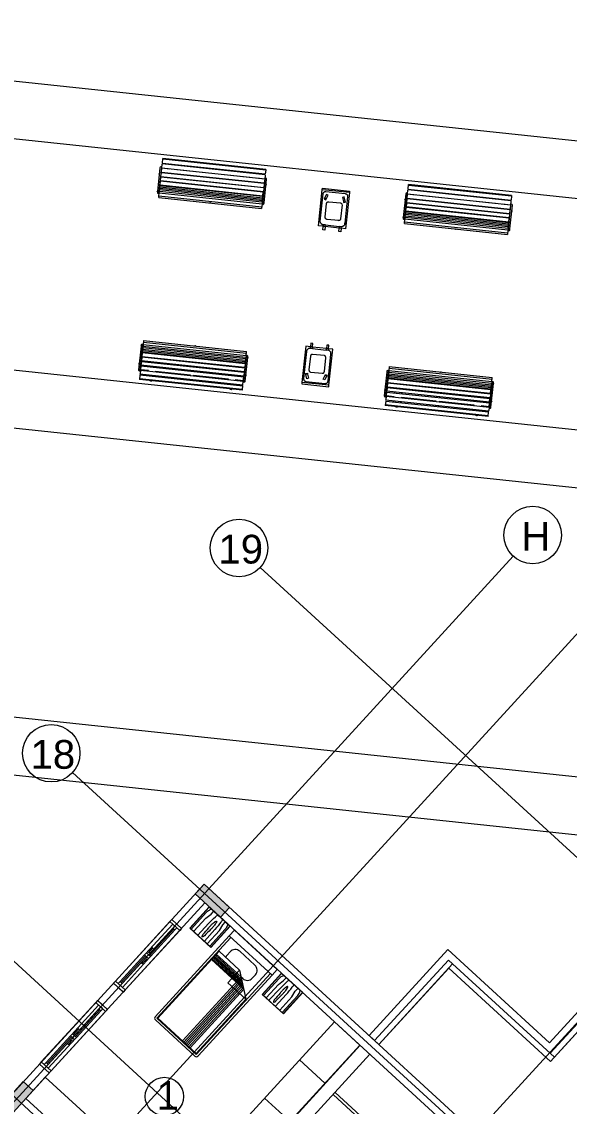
# Model space of a CAD drawing. Header units: metres. Extents: x 750 to 3116, y -341 to 1465.
# Drawn here: x 1618.94 to 1628.47, y 736.11 to 754.97 of the extents above; entities that cross this region are included whole.
import ezdxf

# ---------------------------------------------------------------- set-up
doc = ezdxf.new("R2010")
doc.units = ezdxf.units.M
for name, color, linetype, lineweight in [('Bathroom fur', 252, 'Continuous', 5), ('Centre Line', 7, 'Continuous', 13), ('Column', 50, 'Continuous', 20), ('Cycle road', 254, 'Continuous', 20), ('Footpath', 32, 'Continuous', 18), ('Furniture', 44, 'Continuous', 5), ('GUIDE LINE', 7, 'Continuous', 5), ('Hatch', 251, 'Continuous', 5), ('Inverted beam', 252, 'Continuous', 5), ('Railing', 190, 'Continuous', 5), ('street fur', 33, 'Continuous', 15), ('Wall ext', 20, 'Continuous', 18), ('WINDOW', 33, 'Continuous', 5)]:
    doc.layers.add(name, color=color, linetype=linetype, lineweight=lineweight)
doc.layers.add('Text', color=7, linetype='Continuous')
doc.styles.get("Standard").update_dxf_attribs({"font": 'arial.ttf'})

# ---------------------------------------------------------------- blocks, each defined once
blk = doc.blocks.new('Bed')
at = {"layer": 'Furniture', "linetype": 'Continuous'}
for p, q in [((1878.327, 465.952), (1879.337, 465.952)), ((1878.327, 465.817), (1878.327, 465.952)), ((1879.337, 465.952), (1879.337, 465.817)), ((1879.337, 465.817), (1878.327, 465.817)), ((1878.327, 463.909), (1878.327, 465.817)), ((1878.367, 463.909), (1878.367, 465.817)), ((1878.642, 465.742), (1879.002, 465.742)), ((1879.297, 465.817), (1879.297, 463.909)), ((1879.337, 465.817), (1879.337, 463.909)), ((1878.377, 465.499), (1878.862, 465.499)), ((1878.377, 463.919), (1878.377, 465.499)), ((1878.525, 465.544), (1878.525, 465.624)), ((1878.862, 465.499), (1879.287, 465.199)), ((1878.862, 465.199), (1878.862, 465.499)), ((1879.12, 465.624), (1879.12, 465.544)), ((1878.962, 465.429), (1878.377, 465.429)), ((1878.992, 465.407), (1878.377, 465.407)), ((1879.022, 465.386), (1878.377, 465.386)), ((1879.052, 465.365), (1878.377, 465.365)), ((1879.082, 465.344), (1878.377, 465.344)), ((1879.112, 465.323), (1878.377, 465.323)), ((1879.142, 465.302), (1878.377, 465.302)), ((1878.962, 463.919), (1878.962, 465.429)), ((1879.002, 465.427), (1878.965, 465.427)), ((1878.992, 463.919), (1878.992, 465.407)), ((1879.022, 463.919), (1879.022, 465.386)), ((1879.052, 463.919), (1879.052, 465.365)), ((1879.082, 463.919), (1879.082, 465.344)), ((1879.112, 463.919), (1879.112, 465.323)), ((1879.142, 463.919), (1879.142, 465.302)), ((1879.287, 465.199), (1878.862, 465.199)), ((1879.287, 465.199), (1879.287, 463.919)), ((1879.297, 463.909), (1878.367, 463.909)), ((1879.297, 463.869), (1878.367, 463.869)), ((1879.287, 463.919), (1878.377, 463.919))]:
    blk.add_line(p, q, dxfattribs=at)
for centre, radius, start, end in [((1878.642, 465.624), 0.117, 90, 180), ((1879.002, 465.624), 0.117, 360, 90), ((1878.642, 465.544), 0.117, 180.0006, 202.5189), ((1879.002, 465.544), 0.117, 270, 0), ((1878.367, 463.909), 0.04, 180, 270), ((1879.297, 463.909), 0.04, 270, 0)]:
    blk.add_arc(centre, radius, start, end, dxfattribs=at)
blk = doc.blocks.new('Nightstand')
at = {"layer": 'Furniture'}
for p, q in [((1879.838, 464.54), (1879.838, 464.04)), ((1880.338, 464.54), (1879.838, 464.54)), ((1879.843, 464.535), (1879.843, 464.045)), ((1880.333, 464.535), (1879.843, 464.535)), ((1879.951, 464.469), (1879.951, 464.535)), ((1880.226, 464.469), (1880.226, 464.535)), ((1880.333, 464.045), (1880.333, 464.535)), ((1880.338, 464.04), (1880.338, 464.54)), ((1879.869, 464.442), (1879.871, 464.467)), ((1879.869, 464.045), (1879.869, 464.442)), ((1879.929, 464.358), (1879.951, 464.469)), ((1879.929, 464.045), (1879.929, 464.358)), ((1880.074, 464.444), (1880.068, 464.44)), ((1880.08, 464.44), (1880.074, 464.444)), ((1880.248, 464.358), (1880.226, 464.469)), ((1880.248, 464.045), (1880.248, 464.358)), ((1880.308, 464.442), (1880.305, 464.467)), ((1880.308, 464.045), (1880.308, 464.442)), ((1879.997, 464.32), (1879.991, 464.045)), ((1880.147, 464.32), (1880.147, 464.045)), ((1879.838, 464.04), (1880.338, 464.04)), ((1879.843, 464.045), (1880.333, 464.045)), ((1880.068, 464.081), (1880.074, 464.077)), ((1880.074, 464.077), (1880.08, 464.081))]:
    blk.add_line(p, q, dxfattribs=at)
for centre, radius, start, end in [((1880.021, 464.452), 0.15, 146.5657, 174.2856), ((1880.825, 464.399), 0.823, 170.5074, 174.0179), ((1879.315, 464.399), 0.828, 5.9821, 9.4446), ((1880.156, 464.452), 0.15, 5.7144, 33.4343), ((1881.576, 464.32), 1.578, 174.0179, 180), ((1880.715, 464.32), 0.664, 175.5997, 180), ((1880.395, 464.345), 0.343, 169.4757, 175.5997), ((1880.197, 464.382), 0.142, 155.8434, 169.4757), ((1879.951, 464.382), 0.142, 10.5243, 24.1566), ((1879.753, 464.345), 0.343, 4.4003, 10.5243), ((1879.433, 464.32), 0.664, 0, 4.4003), ((1878.564, 464.32), 1.583, 0, 5.9821), ((1880.715, 464.32), 0.664, 180, 184.4003), ((1886.298, 464.381), 6.246, 181.0259, 182.4606), ((1873.85, 464.381), 6.246, 357.5394, 358.9741), ((1879.433, 464.32), 0.664, 355.5997, 0), ((1880.197, 464.139), 0.142, 190.5243, 204.1566), ((1879.951, 464.139), 0.142, 335.8434, 349.4757)]:
    blk.add_arc(centre, radius, start, end, dxfattribs=at)
blk = doc.blocks.new('WINODO1')
at = {"layer": 'WINDOW', "linetype": 'Continuous'}
for p, q in [((2471212540, 936769700), (2471212491, 936769700)), ((2471212491, 936769700), (2471212491, 936769470)), ((2471212540, 936769700), (2471212540, 936769470)), ((2471213991, 936769700), (2471213943, 936769700)), ((2471213943, 936769700), (2471213943, 936769470)), ((2471213991, 936769700), (2471213991, 936769470)), ((2471212540, 936769470), (2471212491, 936769470)), ((2471213991, 936769470), (2471213943, 936769470))]:
    blk.add_line(p, q, dxfattribs=at)
at = {"layer": 'WINDOW'}
for p, q in [((2471212540, 936769700), (2471213943, 936769700)), ((2471213241, 936769537), (2471212540, 936769537)), ((2471212588, 936769633), (2471213217, 936769633)), ((2471212588, 936769585), (2471213217, 936769585)), ((2471213193, 936769561), (2471213089, 936769561)), ((2471213241, 936769633), (2471213943, 936769633)), ((2471213266, 936769585), (2471213895, 936769585)), ((2471213266, 936769537), (2471213895, 936769537)), ((2471213290, 936769609), (2471213394, 936769609)), ((2471212540, 936769470), (2471213943, 936769470))]:
    blk.add_line(p, q, dxfattribs=at)
at = {"layer": 'WINDOW', "color": 4}
blk.add_line((2471212588, 936769609), (2471213217, 936769609), dxfattribs=at)
at = {"layer": 'WINDOW', "color": 4, "true_color": 0x1fffff}
blk.add_line((2471213266, 936769561), (2471213895, 936769561), dxfattribs=at)
at = {"layer": 'WINDOW'}
for points in [[(2471212540, 936769585), (2471212588, 936769585), (2471212588, 936769633), (2471212540, 936769633)], [(2471213076, 936769561), (2471213089, 936769568), (2471213089, 936769554)], [(2471213217, 936769585), (2471213266, 936769585), (2471213266, 936769633), (2471213217, 936769633)], [(2471213217, 936769537), (2471213266, 936769537), (2471213266, 936769585), (2471213217, 936769585)], [(2471213406, 936769609), (2471213394, 936769616), (2471213394, 936769602)], [(2471213895, 936769537), (2471213943, 936769537), (2471213943, 936769585), (2471213895, 936769585)]]:
    blk.add_lwpolyline(points, close=True, dxfattribs=at)
blk = doc.blocks.new('Dustbin')
at = {"layer": 'street fur'}
for p, q in [((29865500, 12208874), (29865538, 12208874)), ((29865780, 12208874), (29865817, 12208874)), ((29865780, 12208846), (29865817, 12208846)), ((29865817, 12208846), (29865817, 12208873)), ((29865425, 12208243), (29865899, 12208243)), ((29865482, 12208396), (29865512, 12208407)), ((29865815, 12208396), (29865846, 12208385))]:
    blk.add_line(p, q, dxfattribs=at)
for points in [[(29865500, 12208873), (29865500, 12208874), (29865500, 12208934), (29865538, 12208934), (29865538, 12208874), (29865538, 12208873), (29865780, 12208873), (29865780, 12208874), (29865780, 12208934), (29865817, 12208934), (29865817, 12208874), (29865817, 12208873), (29865899, 12208873), (29865899, 12208243), (29865899, 12208216), (29865425, 12208216), (29865425, 12208243), (29865425, 12208873), (29865500, 12208873), (29865500, 12208846), (29865538, 12208846)], [(29865817, 12208846), (29865825, 12208846), (29865833, 12208844), (29865840, 12208842), (29865847, 12208838), (29865853, 12208834), (29865859, 12208829), (29865864, 12208823), (29865869, 12208817), (29865872, 12208810), (29865874, 12208803), (29865876, 12208795), (29865876, 12208787), (29865876, 12208311), (29865876, 12208305), (29865875, 12208299), (29865873, 12208294), (29865871, 12208289), (29865867, 12208284), (29865864, 12208280), (29865859, 12208276), (29865855, 12208273), (29865850, 12208270), (29865844, 12208269), (29865839, 12208268), (29865833, 12208267), (29865495, 12208267), (29865489, 12208268), (29865483, 12208269), (29865477, 12208271), (29865472, 12208273), (29865467, 12208277), (29865462, 12208281), (29865458, 12208285), (29865455, 12208290), (29865452, 12208295), (29865450, 12208301), (29865449, 12208307), (29865449, 12208313), (29865449, 12208781), (29865449, 12208796), (29865449, 12208796), (29865448, 12208788), (29865449, 12208781)], [(29865449, 12208796), (29865450, 12208804), (29865453, 12208811), (29865456, 12208818), (29865461, 12208824), (29865466, 12208830), (29865472, 12208835), (29865478, 12208839), (29865485, 12208843), (29865493, 12208845), (29865500, 12208846)]]:
    blk.add_lwpolyline(points, dxfattribs=at)
for points in [[(29865538, 12208846), (29865538, 12208873), (29865780, 12208873), (29865780, 12208846)], [(29865769, 12208437), (29865765, 12208437), (29865562, 12208437), (29865558, 12208437), (29865554, 12208438), (29865550, 12208439), (29865546, 12208441), (29865543, 12208443), (29865540, 12208446), (29865537, 12208449), (29865535, 12208453), (29865533, 12208456), (29865531, 12208460), (29865531, 12208465), (29865530, 12208469), (29865530, 12208713), (29865531, 12208718), (29865531, 12208722), (29865533, 12208726), (29865535, 12208730), (29865537, 12208734), (29865540, 12208737), (29865543, 12208740), (29865547, 12208743), (29865551, 12208745), (29865555, 12208746), (29865560, 12208747), (29865564, 12208747), (29865763, 12208747), (29865768, 12208747), (29865773, 12208746), (29865777, 12208744), (29865781, 12208742), (29865785, 12208740), (29865789, 12208737), (29865792, 12208733), (29865794, 12208729), (29865796, 12208725), (29865798, 12208721), (29865799, 12208716), (29865799, 12208711), (29865799, 12208471), (29865799, 12208467), (29865798, 12208462), (29865797, 12208458), (29865795, 12208454), (29865792, 12208450), (29865789, 12208447), (29865786, 12208444), (29865782, 12208441), (29865778, 12208439), (29865774, 12208438)], [(29865507, 12208423), (29865476, 12208412), (29865482, 12208396), (29865506, 12208326), (29865537, 12208337), (29865512, 12208407)], [(29865852, 12208401), (29865821, 12208412), (29865815, 12208396), (29865790, 12208327), (29865820, 12208315), (29865846, 12208385)]]:
    blk.add_lwpolyline(points, close=True, dxfattribs=at)

msp = doc.modelspace()

# ---------------------------------------------------------------- hatches: boundary and pattern name
at = {"layer": 'Hatch', "transparency": 33554687}
h = msp.add_hatch(color=256, dxfattribs=at)
h.dxf.hatch_style = 1
h.paths.add_polyline_path([(1646.175, 711.875), (1646.005, 712.031), (1645.846, 711.857), (1645.755, 711.758), (1645.6, 711.588), (1645.769, 711.433)])
h.paths.add_polyline_path([(1649.318, 715.307), (1649.149, 715.463), (1648.743, 715.02), (1648.913, 714.865)])
h.paths.add_polyline_path([(1652.587, 718.876), (1652.417, 719.031), (1652.384, 718.994), (1652.292, 718.895), (1652.012, 718.589), (1652.182, 718.433)])
h.paths.add_polyline_path([(1655.856, 722.444), (1655.686, 722.6), (1655.281, 722.157), (1655.45, 722.002)])
h.paths.add_polyline_path([(1659.124, 726.013), (1658.955, 726.168), (1658.549, 725.726), (1658.719, 725.571)])
h.paths.add_polyline_path([(1661.826, 729.85), (1661.67, 729.681), (1662.113, 729.275), (1662.268, 729.445)])
h.paths.add_polyline_path([(1657.785, 733.552), (1657.629, 733.382), (1658.072, 732.977), (1658.227, 733.147)])
h.paths.add_polyline_path([(1654.516, 729.983), (1654.361, 729.814), (1654.471, 729.712), (1654.803, 729.408), (1654.958, 729.578)])
h.paths.add_polyline_path([(1652.746, 731.604), (1652.591, 731.435), (1653.033, 731.029), (1653.189, 731.199)])
h.paths.add_polyline_path([(1651.542, 726.396), (1651.372, 726.551), (1650.967, 726.109), (1651.137, 725.953)])
h.paths.add_polyline_path([(1650.045, 727.767), (1649.875, 727.922), (1649.47, 727.48), (1649.64, 727.325)])
h.paths.add_polyline_path([(1647.979, 722.846), (1647.823, 722.677), (1647.934, 722.575), (1648.266, 722.271), (1648.421, 722.441)])
h.paths.add_polyline_path([(1646.541, 724.163), (1646.209, 724.467), (1646.053, 724.298), (1646.496, 723.892), (1646.651, 724.062)])
h.paths.add_polyline_path([(1645.004, 719.259), (1644.835, 719.414), (1644.43, 718.972), (1644.599, 718.816)])
h.paths.add_polyline_path([(1643.632, 720.766), (1643.463, 720.922), (1643.058, 720.479), (1643.227, 720.324)])
h.paths.add_polyline_path([(1641.441, 715.709), (1641.286, 715.54), (1641.728, 715.134), (1641.884, 715.304)])
h.paths.add_polyline_path([(1640.114, 716.925), (1639.944, 717.08), (1639.539, 716.638), (1639.709, 716.482)])
h.paths.add_polyline_path([(1636.735, 713.458), (1636.403, 713.762), (1636.247, 713.592), (1636.69, 713.187), (1636.845, 713.356)])
h.paths.add_polyline_path([(1631.152, 719.073), (1630.982, 719.229), (1630.577, 718.786), (1630.746, 718.631)])
h.paths.add_polyline_path([(1634.17, 722.369), (1634.001, 722.524), (1633.595, 722.082), (1633.765, 721.927)])
h.paths.add_polyline_path([(1637.689, 726.21), (1637.519, 726.366), (1637.114, 725.923), (1637.284, 725.768)])
h.paths.add_polyline_path([(1640.833, 729.643), (1640.663, 729.798), (1640.258, 729.355), (1640.427, 729.2), (1640.461, 729.237), (1640.552, 729.337)])
h.paths.add_polyline_path([(1644.101, 733.211), (1643.932, 733.366), (1643.527, 732.924), (1643.696, 732.769)])
h.paths.add_polyline_path([(1646.999, 736.374), (1647.09, 736.474), (1647.245, 736.643), (1647.076, 736.799), (1646.67, 736.356), (1646.84, 736.201)])
h.paths.add_polyline_path([(1636.008, 733.811), (1635.839, 733.966), (1635.433, 733.524), (1635.603, 733.368)])
h.paths.add_polyline_path([(1631.525, 737.918), (1631.369, 737.748), (1631.48, 737.647), (1631.812, 737.343), (1631.967, 737.512)])
h.paths.add_polyline_path([(1628.676, 734.467), (1628.506, 734.622), (1628.101, 734.179), (1628.27, 734.024)])
h.paths.add_polyline_path([(1632.989, 730.515), (1632.82, 730.67), (1632.415, 730.228), (1632.584, 730.073)])
h.paths.add_polyline_path([(1629.471, 726.674), (1629.301, 726.829), (1628.896, 726.387), (1629.066, 726.231)])
h.paths.add_polyline_path([(1624.987, 730.78), (1624.832, 730.611), (1625.274, 730.206), (1625.43, 730.375)])
h.paths.add_polyline_path([(1626.327, 723.242), (1626.157, 723.397), (1626.124, 723.36), (1626.032, 723.261), (1625.752, 722.955), (1625.922, 722.799)])
h.paths.add_polyline_path([(1621.719, 727.212), (1621.563, 727.042), (1621.674, 726.941), (1622.006, 726.637), (1622.161, 726.807)])
h.paths.add_polyline_path([(1619.949, 728.833), (1619.794, 728.663), (1620.236, 728.258), (1620.391, 728.428), (1620.281, 728.529)])
h.paths.add_polyline_path([(1623.218, 732.402), (1623.062, 732.232), (1623.505, 731.827), (1623.66, 731.996)])
h.paths.add_polyline_path([(1626.486, 735.97), (1626.331, 735.8), (1626.773, 735.395), (1626.929, 735.565)])
h.paths.add_polyline_path([(1622.117, 739.972), (1621.962, 739.803), (1622.404, 739.397), (1622.56, 739.567)])
h.paths.add_polyline_path([(1619.143, 736.385), (1618.973, 736.54), (1618.568, 736.098), (1618.738, 735.942)])
h.paths.add_polyline_path([(1615.874, 732.816), (1615.705, 732.971), (1615.299, 732.529), (1615.469, 732.374)])
h.paths.add_polyline_path([(1612.731, 729.384), (1612.561, 729.539), (1612.156, 729.097), (1612.325, 728.942)])
h.paths.add_polyline_path([(1617.373, 725.132), (1617.203, 725.287), (1616.798, 724.845), (1616.967, 724.69)])
h.paths.add_polyline_path([(1618.745, 723.624), (1618.575, 723.78), (1618.17, 723.337), (1618.339, 723.182)])
h.paths.add_polyline_path([(1623.058, 719.673), (1622.889, 719.828), (1622.483, 719.386), (1622.653, 719.231)])
h.paths.add_polyline_path([(1619.915, 716.241), (1619.745, 716.396), (1619.34, 715.954), (1619.509, 715.799)])
h.paths.add_polyline_path([(1615.181, 720.075), (1615.026, 719.905), (1615.468, 719.5), (1615.624, 719.67)])
h.paths.add_polyline_path([(1613.411, 721.696), (1613.256, 721.526), (1613.699, 721.121), (1613.854, 721.291)])
h.paths.add_polyline_path([(1609.042, 725.698), (1608.887, 725.528), (1609.329, 725.123), (1609.485, 725.293)])
h.paths.add_polyline_path([(1610.143, 718.127), (1609.987, 717.958), (1610.43, 717.553), (1610.585, 717.722)])
h.paths.add_polyline_path([(1607.566, 714.426), (1607.397, 714.582), (1606.992, 714.139), (1607.161, 713.984)])
h.paths.add_polyline_path([(1602.924, 718.678), (1602.755, 718.834), (1602.35, 718.391), (1602.519, 718.236)])
h.paths.add_polyline_path([(1604.823, 730.065), (1604.653, 730.22), (1604.495, 730.047), (1604.403, 729.947), (1604.248, 729.778), (1604.418, 729.622)])
h.paths.add_polyline_path([(1607.842, 733.36), (1607.672, 733.516), (1607.267, 733.073), (1607.436, 732.918)])
h.paths.add_polyline_path([(1603.528, 737.312), (1603.358, 737.467), (1602.953, 737.025), (1603.123, 736.869)])
h.paths.add_polyline_path([(1600.09, 733.899), (1599.934, 733.729), (1600.377, 733.324), (1600.532, 733.493)])
h.paths.add_polyline_path([(1602.031, 738.683), (1601.861, 738.838), (1601.456, 738.396), (1601.626, 738.24)])
h.paths.add_polyline_path([(1596.087, 744.127), (1595.918, 744.282), (1595.513, 743.84), (1595.682, 743.685)])
h.paths.add_polyline_path([(1592.944, 740.695), (1592.774, 740.85), (1592.369, 740.408), (1592.538, 740.252)])
h.paths.add_polyline_path([(1598.32, 735.52), (1598.164, 735.35), (1598.607, 734.945), (1598.762, 735.114)])
h.paths.add_polyline_path([(1595.619, 731.682), (1595.449, 731.838), (1595.044, 731.395), (1595.213, 731.24)])
h.paths.add_polyline_path([(1589.675, 737.126), (1589.505, 737.282), (1589.1, 736.839), (1589.27, 736.684)])
h.paths.add_polyline_path([(1586.406, 733.558), (1586.237, 733.713), (1585.831, 733.271), (1586.001, 733.115)])
h.paths.add_polyline_path([(1592.225, 727.977), (1591.782, 728.383), (1591.627, 728.213), (1592.07, 727.808)])
h.paths.add_polyline_path([(1593.995, 726.356), (1593.552, 726.761), (1593.397, 726.592), (1593.839, 726.187)])
h.paths.add_polyline_path([(1596.821, 730.33), (1596.666, 730.16), (1597.108, 729.755), (1597.263, 729.925)])
h.paths.add_polyline_path([(1601.304, 726.223), (1601.135, 726.379), (1600.729, 725.936), (1600.899, 725.781)])
h.paths.add_polyline_path([(1598.161, 722.791), (1597.991, 722.947), (1597.586, 722.504), (1597.755, 722.349)])
h.paths.add_polyline_path([(1594.892, 719.223), (1594.722, 719.378), (1594.317, 718.936), (1594.487, 718.78)])
h.paths.add_polyline_path([(1590.578, 723.174), (1590.408, 723.329), (1590.003, 722.887), (1590.173, 722.732)])
h.paths.add_polyline_path([(1589.081, 724.545), (1588.912, 724.701), (1588.506, 724.258), (1588.676, 724.103)])
h.paths.add_polyline_path([(1583.138, 729.989), (1582.968, 730.145), (1582.563, 729.702), (1582.732, 729.547)])
h.paths.add_polyline_path([(1579.869, 726.421), (1579.699, 726.576), (1579.294, 726.134), (1579.464, 725.978)])
h.paths.add_polyline_path([(1585.245, 721.245), (1585.09, 721.076), (1585.532, 720.671), (1585.687, 720.84)])
h.paths.add_polyline_path([(1587.015, 719.624), (1586.859, 719.455), (1587.302, 719.05), (1587.457, 719.219)])
h.paths.add_polyline_path([(1582.669, 717.545), (1582.499, 717.7), (1582.094, 717.257), (1582.263, 717.102)])
h.paths.add_polyline_path([(1576.725, 722.989), (1576.556, 723.144), (1576.15, 722.702), (1576.32, 722.546)])
h.paths.add_polyline_path([(1591.748, 715.791), (1591.579, 715.946), (1591.42, 715.773), (1591.329, 715.673), (1591.173, 715.503), (1591.343, 715.348)])
h.paths.add_polyline_path([(1561.743, 717.756), (1561.574, 717.911), (1561.169, 717.468), (1561.339, 717.313)])
h.paths.add_polyline_path([(1566.286, 722.728), (1566.116, 722.883), (1565.712, 722.44), (1565.882, 722.285)])
h.paths.add_polyline_path([(1570.833, 727.704), (1570.663, 727.859), (1570.258, 727.416), (1570.428, 727.261)])
h.paths.add_polyline_path([(1575.254, 732.543), (1574.811, 732.948), (1574.656, 732.778), (1575.099, 732.373)])
h.paths.add_polyline_path([(1579.283, 737.842), (1579.128, 737.673), (1579.571, 737.268), (1579.726, 737.438)])
h.paths.add_polyline_path([(1568.934, 738.568), (1568.764, 738.723), (1568.36, 738.281), (1568.529, 738.125)])
h.paths.add_polyline_path([(1564.388, 733.593), (1564.218, 733.748), (1563.813, 733.305), (1563.983, 733.15)])
h.paths.add_polyline_path([(1559.841, 728.617), (1559.672, 728.772), (1559.267, 728.329), (1559.437, 728.174)])
h.paths.add_polyline_path([(1557.524, 726.081), (1557.211, 726.368), (1557.211, 726.368), (1557.196, 726.381), (1557.081, 726.486), (1556.926, 726.316), (1557.369, 725.911)])
h.paths.add_polyline_path([(1555.295, 723.641), (1555.125, 723.796), (1554.721, 723.353), (1554.89, 723.198)])
h.paths.add_polyline_path([(1552.096, 731.041), (1551.941, 730.871), (1551.941, 730.871), (1552.384, 730.466), (1552.539, 730.636)])
h.paths.add_polyline_path([(1554.583, 733.422), (1554.413, 733.577), (1554.008, 733.134), (1554.178, 732.979)])
h.paths.add_polyline_path([(1559.129, 738.397), (1558.959, 738.553), (1558.555, 738.11), (1558.724, 737.954)])
h.paths.add_polyline_path([(1563.675, 743.373), (1563.506, 743.528), (1563.101, 743.085), (1563.271, 742.93)])
h.paths.add_polyline_path([(1567.853, 748.286), (1567.698, 748.116), (1568.141, 747.712), (1568.296, 747.882)])

# ---------------------------------------------------------------- linework, layer by layer
at = {"layer": 'Bathroom fur'}
for p, q in [((1625.468, 735.303), (1624.362, 736.316)), ((1625.502, 735.339), (1624.396, 736.353))]:
    msp.add_line(p, q, dxfattribs=at)
at = {"layer": 'Centre Line', "color": 30, "true_color": 0xf26722}
for p, q in [((1627.497, 745.675), (1600.408, 716.101)), ((1654.597, 716.628), (1623.096, 745.482)), ((1628.773, 744.507), (1601.684, 714.933)), ((1651.328, 713.06), (1619.827, 741.914)), ((1632.139, 741.423), (1605.05, 711.849)), ((1649.228, 710.767), (1617.727, 739.621)), ((1648.059, 709.491), (1616.559, 738.345))]:
    msp.add_line(p, q, dxfattribs=at)
for centre in [(1627.835, 746.044), (1622.727, 745.82), (1619.459, 742.251)]:
    msp.add_circle(centre, 0.5, dxfattribs=at)
at = {"layer": 'Column'}
for points in [[(1622.404, 739.397), (1621.962, 739.803), (1622.117, 739.972), (1622.56, 739.567), (1622.404, 739.397)], [(1618.568, 736.098), (1618.973, 736.54), (1619.143, 736.385), (1618.738, 735.942), (1618.568, 736.098)]]:
    msp.add_lwpolyline(points, dxfattribs=at)
at = {"layer": 'Cycle road', "lineweight": 18}
for p, q in [((1604.81, 755.427), (1631.457, 752.599)), ((1604.177, 749.46), (1630.824, 746.633)), ((1613.264, 743.468), (1637.16, 740.932))]:
    msp.add_line(p, q, dxfattribs=at)
at = {"layer": 'Footpath'}
for p, q in [((1603.71, 754.538), (1632.346, 751.499)), ((1603.288, 750.56), (1631.924, 747.521)), ((1612.164, 742.579), (1638.049, 739.832))]:
    msp.add_line(p, q, dxfattribs=at)
at = {"layer": 'Furniture'}
for p, q in [((1622.564, 735.589), (1624.388, 737.58)), ((1619.018, 736.248), (1621.72, 733.773))]:
    msp.add_line(p, q, dxfattribs=at)
for points in [[(1624.388, 737.58), (1624.83, 737.175)], [(1624.83, 737.175), (1623.007, 735.184), (1622.564, 735.589)], [(1623.78, 736.917), (1624.222, 736.511)], [(1619.755, 735.573), (1620.093, 735.941), (1619.356, 736.617), (1619.018, 736.248)], [(1623.172, 736.253), (1623.615, 735.848)]]:
    msp.add_lwpolyline(points, dxfattribs=at)
at = {"layer": 'GUIDE LINE'}
msp.add_circle((1621.428, 736.282), 0.333, dxfattribs=at)
at = {"layer": 'Inverted beam'}
msp.add_lwpolyline([(1624.989, 737.341), (1626.361, 738.838), (1628.13, 737.217), (1630.028, 739.289), (1631.525, 737.918), (1631.369, 737.748), (1630.042, 738.964), (1628.145, 736.892), (1626.375, 738.513), (1625.159, 737.186), (1624.989, 737.341)], dxfattribs=at)
at = {"layer": 'Railing'}
for p, q in [((1628.138, 737.033), (1630.036, 739.105)), ((1628.145, 736.892), (1630.042, 738.964)), ((1625.085, 737.253), (1626.369, 738.655)), ((1625.159, 737.186), (1626.442, 738.587)), ((1628.212, 736.966), (1626.369, 738.655)), ((1628.145, 736.892), (1626.375, 738.513))]:
    msp.add_line(p, q, dxfattribs=at)
at = {"layer": 'street fur'}
for p, q in [((1621.393, 752.513), (1621.401, 752.591)), ((1621.393, 752.513), (1623.183, 752.323)), ((1623.19, 752.389), (1621.4, 752.579)), ((1623.191, 752.401), (1621.401, 752.591)), ((1621.351, 752.432), (1621.307, 752.019)), ((1621.337, 752.016), (1621.381, 752.429)), ((1621.368, 752.282), (1621.375, 752.342)), ((1621.372, 752.342), (1621.375, 752.341)), ((1621.375, 752.344), (1621.375, 752.342)), ((1623.165, 752.155), (1621.375, 752.344)), ((1621.376, 752.357), (1621.383, 752.421)), ((1621.376, 752.357), (1623.166, 752.167)), ((1621.383, 752.424), (1621.383, 752.421)), ((1621.523, 752.409), (1621.383, 752.424)), ((1621.384, 752.43), (1621.391, 752.493)), ((1621.384, 752.43), (1623.174, 752.24)), ((1621.392, 752.5), (1621.391, 752.493)), ((1623.182, 752.31), (1621.392, 752.5)), ((1621.516, 752.342), (1621.514, 752.33)), ((1621.523, 752.416), (1621.523, 752.409)), ((1621.532, 752.498), (1621.531, 752.486)), ((1621.634, 752.317), (1621.635, 752.329)), ((1621.642, 752.396), (1621.643, 752.403)), ((1622.254, 752.331), (1621.642, 752.396)), ((1621.65, 752.473), (1621.651, 752.485)), ((1622.254, 752.338), (1622.254, 752.331)), ((1622.263, 752.42), (1622.262, 752.408)), ((1622.303, 752.326), (1622.304, 752.333)), ((1622.915, 752.261), (1622.303, 752.326)), ((1622.311, 752.403), (1622.313, 752.415)), ((1622.924, 752.35), (1622.923, 752.338)), ((1623.042, 752.325), (1623.044, 752.338)), ((1623.19, 752.389), (1623.183, 752.328)), ((1623.183, 752.328), (1623.183, 752.323)), ((1623.191, 752.401), (1623.19, 752.389)), ((1621.352, 752.131), (1621.353, 752.137)), ((1621.352, 752.131), (1621.352, 752.129)), ((1623.142, 751.939), (1621.352, 752.129)), ((1621.353, 752.137), (1621.359, 752.195)), ((1623.149, 752.006), (1621.359, 752.195)), ((1621.36, 752.205), (1621.367, 752.265)), ((1621.36, 752.205), (1621.36, 752.203)), ((1623.15, 752.013), (1621.36, 752.203)), ((1623.157, 752.08), (1621.367, 752.27)), ((1621.367, 752.265), (1621.367, 752.27)), ((1621.371, 752.307), (1621.368, 752.307)), ((1621.368, 752.277), (1621.368, 752.282)), ((1621.368, 752.277), (1623.158, 752.088)), ((1621.499, 752.189), (1621.498, 752.181)), ((1621.507, 752.263), (1621.506, 752.255)), ((1621.618, 752.168), (1621.619, 752.176)), ((1621.626, 752.242), (1621.627, 752.25)), ((1622.238, 752.185), (1622.237, 752.178)), ((1622.247, 752.264), (1622.245, 752.252)), ((1622.287, 752.172), (1622.288, 752.18)), ((1622.295, 752.247), (1622.296, 752.259)), ((1622.908, 752.194), (1622.906, 752.182)), ((1622.916, 752.268), (1622.915, 752.261)), ((1623.026, 752.169), (1623.027, 752.182)), ((1623.034, 752.248), (1623.035, 752.255)), ((1623.173, 752.234), (1623.034, 752.249)), ((1623.177, 752.239), (1623.133, 751.826)), ((1623.164, 752.146), (1623.158, 752.088)), ((1623.163, 751.823), (1623.207, 752.235)), ((1623.165, 752.152), (1623.164, 752.146)), ((1623.165, 752.155), (1623.165, 752.152)), ((1623.165, 752.152), (1623.168, 752.152)), ((1623.173, 752.231), (1623.166, 752.167)), ((1623.173, 752.234), (1623.173, 752.231)), ((1623.18, 752.297), (1623.174, 752.24)), ((1623.181, 752.304), (1623.18, 752.297)), ((1623.182, 752.31), (1623.181, 752.304)), ((1625.669, 752.064), (1625.677, 752.137)), ((1627.465, 751.935), (1625.675, 752.125)), ((1627.467, 751.948), (1625.677, 752.137)), ((1621.322, 752.018), (1621.305, 752.019)), ((1621.305, 752.014), (1621.305, 752.019)), ((1621.305, 752.014), (1621.322, 752.012)), ((1621.32, 751.988), (1621.318, 751.988)), ((1621.322, 752.018), (1621.34, 752.016)), ((1621.322, 752.012), (1621.34, 752.01)), ((1621.329, 751.914), (1621.333, 751.944)), ((1621.333, 751.944), (1621.337, 751.988)), ((1621.333, 751.944), (1623.123, 751.754)), ((1621.338, 751.994), (1621.337, 751.989)), ((1623.127, 751.799), (1621.337, 751.989)), ((1621.337, 751.988), (1621.337, 751.989)), ((1621.338, 751.994), (1621.339, 752.003)), ((1621.339, 752.003), (1621.341, 752.02)), ((1621.341, 752.027), (1621.343, 752.045)), ((1621.341, 752.02), (1621.341, 752.027)), ((1623.131, 751.83), (1621.341, 752.02)), ((1621.343, 752.045), (1621.344, 752.053)), ((1623.133, 751.855), (1621.343, 752.045)), ((1621.344, 752.053), (1621.346, 752.07)), ((1621.346, 752.07), (1621.347, 752.077)), ((1623.136, 751.88), (1621.346, 752.07)), ((1621.347, 752.077), (1621.349, 752.094)), ((1621.349, 752.101), (1621.351, 752.119)), ((1621.349, 752.094), (1621.349, 752.101)), ((1623.138, 751.904), (1621.349, 752.094)), ((1623.141, 751.929), (1621.351, 752.119)), ((1621.49, 752.104), (1621.491, 752.114)), ((1621.611, 752.102), (1621.61, 752.091)), ((1622.23, 752.111), (1622.229, 752.103)), ((1622.279, 752.098), (1622.28, 752.106)), ((1622.883, 751.956), (1622.884, 751.966)), ((1622.892, 752.041), (1622.891, 752.033)), ((1622.899, 752.115), (1622.899, 752.107)), ((1623.003, 751.954), (1623.002, 751.943)), ((1623.01, 752.02), (1623.011, 752.028)), ((1623.018, 752.095), (1623.019, 752.102)), ((1623.143, 751.947), (1623.142, 751.941)), ((1623.142, 751.941), (1623.142, 751.939)), ((1623.143, 751.947), (1623.149, 752.001)), ((1623.149, 752.006), (1623.149, 752.001)), ((1623.157, 752.075), (1623.15, 752.015)), ((1623.15, 752.015), (1623.15, 752.013)), ((1623.157, 752.08), (1623.157, 752.075)), ((1623.164, 752.117), (1623.161, 752.117)), ((1625.627, 751.978), (1625.583, 751.566)), ((1625.613, 751.562), (1625.656, 751.975)), ((1625.652, 751.903), (1625.658, 751.962)), ((1625.658, 751.962), (1625.659, 751.967)), ((1625.659, 751.97), (1625.659, 751.967)), ((1625.798, 751.955), (1625.659, 751.97)), ((1625.66, 751.977), (1625.666, 752.04)), ((1625.66, 751.977), (1627.45, 751.787)), ((1625.667, 752.047), (1625.666, 752.04)), ((1627.457, 751.857), (1625.667, 752.047)), ((1625.668, 752.059), (1625.669, 752.064)), ((1625.668, 752.059), (1627.458, 751.869)), ((1625.799, 751.962), (1625.798, 751.955)), ((1625.808, 752.044), (1625.806, 752.032)), ((1625.917, 751.942), (1625.918, 751.949)), ((1626.529, 751.878), (1625.918, 751.943)), ((1625.926, 752.019), (1625.927, 752.032)), ((1626.539, 751.967), (1626.537, 751.954)), ((1626.587, 751.949), (1626.588, 751.961)), ((1627.465, 751.935), (1627.458, 751.869)), ((1627.467, 751.948), (1627.465, 751.935)), ((1621.329, 751.914), (1623.119, 751.724)), ((1623.127, 751.798), (1623.119, 751.724)), ((1623.131, 751.83), (1623.127, 751.799)), ((1623.127, 751.799), (1623.127, 751.798)), ((1623.165, 751.822), (1623.13, 751.826)), ((1623.147, 751.818), (1623.13, 751.82)), ((1623.131, 751.837), (1623.137, 751.887)), ((1623.131, 751.837), (1623.131, 751.83)), ((1623.137, 751.887), (1623.139, 751.911)), ((1623.139, 751.911), (1623.141, 751.929)), ((1623.146, 751.794), (1623.144, 751.795)), ((1623.164, 751.817), (1623.147, 751.818)), ((1623.164, 751.817), (1623.165, 751.822)), ((1625.642, 751.811), (1625.636, 751.75)), ((1627.426, 751.56), (1625.636, 751.75)), ((1625.642, 751.811), (1625.643, 751.816)), ((1625.643, 751.824), (1625.644, 751.828)), ((1625.643, 751.824), (1627.433, 751.634)), ((1627.433, 751.626), (1625.643, 751.816)), ((1625.644, 751.828), (1625.65, 751.888)), ((1625.647, 751.853), (1625.644, 751.853)), ((1625.647, 751.888), (1625.65, 751.888)), ((1625.651, 751.891), (1625.65, 751.888)), ((1627.441, 751.701), (1625.651, 751.891)), ((1625.652, 751.903), (1627.442, 751.713)), ((1625.783, 751.809), (1625.782, 751.801)), ((1625.791, 751.888), (1625.79, 751.876)), ((1625.901, 751.789), (1625.902, 751.796)), ((1625.909, 751.863), (1625.91, 751.876)), ((1626.522, 751.811), (1626.521, 751.798)), ((1626.53, 751.884), (1626.529, 751.877)), ((1626.57, 751.793), (1626.572, 751.805)), ((1626.579, 751.872), (1626.58, 751.879)), ((1627.19, 751.808), (1626.579, 751.872)), ((1627.191, 751.814), (1627.19, 751.807)), ((1627.2, 751.897), (1627.198, 751.884)), ((1627.31, 751.795), (1627.31, 751.802)), ((1627.449, 751.78), (1627.31, 751.795)), ((1627.318, 751.872), (1627.319, 751.884)), ((1627.452, 751.785), (1627.409, 751.372)), ((1627.438, 751.369), (1627.482, 751.782)), ((1627.449, 751.778), (1627.442, 751.713)), ((1627.449, 751.78), (1627.449, 751.778)), ((1627.456, 751.843), (1627.45, 751.787)), ((1627.457, 751.857), (1627.456, 751.85)), ((1627.456, 751.85), (1627.456, 751.843)), ((1625.58, 751.56), (1625.581, 751.566)), ((1625.58, 751.56), (1625.597, 751.558)), ((1625.598, 751.564), (1625.581, 751.566)), ((1625.597, 751.558), (1625.615, 751.556)), ((1625.598, 751.564), (1625.616, 751.562)), ((1625.614, 751.549), (1625.617, 751.574)), ((1627.406, 751.377), (1625.616, 751.567)), ((1625.617, 751.574), (1625.619, 751.591)), ((1625.619, 751.591), (1625.621, 751.617)), ((1627.409, 751.401), (1625.619, 751.591)), ((1625.621, 751.617), (1625.622, 751.623)), ((1627.411, 751.427), (1625.621, 751.617)), ((1625.622, 751.623), (1625.627, 751.665)), ((1627.414, 751.451), (1625.624, 751.64)), ((1627.417, 751.475), (1625.627, 751.665)), ((1625.628, 751.677), (1625.635, 751.742)), ((1625.628, 751.677), (1625.628, 751.675)), ((1627.418, 751.485), (1625.628, 751.675)), ((1627.425, 751.552), (1625.635, 751.742)), ((1625.766, 751.65), (1625.767, 751.661)), ((1625.775, 751.735), (1625.774, 751.727)), ((1625.886, 751.648), (1625.885, 751.638)), ((1625.893, 751.714), (1625.894, 751.722)), ((1626.506, 751.657), (1626.505, 751.649)), ((1626.514, 751.731), (1626.513, 751.724)), ((1626.555, 751.644), (1626.555, 751.652)), ((1626.562, 751.719), (1626.563, 751.726)), ((1627.167, 751.587), (1627.166, 751.579)), ((1627.175, 751.661), (1627.174, 751.654)), ((1627.183, 751.741), (1627.182, 751.728)), ((1627.285, 751.567), (1627.286, 751.575)), ((1627.293, 751.641), (1627.294, 751.649)), ((1627.301, 751.716), (1627.303, 751.728)), ((1627.433, 751.626), (1627.426, 751.562)), ((1627.426, 751.562), (1627.426, 751.56)), ((1627.44, 751.692), (1627.433, 751.634)), ((1627.44, 751.663), (1627.437, 751.663)), ((1627.441, 751.701), (1627.44, 751.692)), ((1627.44, 751.698), (1627.443, 751.698)), ((1625.595, 751.534), (1625.594, 751.534)), ((1625.605, 751.46), (1625.613, 751.535)), ((1625.605, 751.46), (1627.395, 751.27)), ((1625.608, 751.491), (1627.398, 751.301)), ((1625.613, 751.54), (1625.614, 751.549)), ((1625.613, 751.54), (1625.613, 751.535)), ((1627.403, 751.345), (1625.613, 751.535)), ((1625.613, 751.535), (1625.613, 751.535)), ((1627.158, 751.502), (1627.159, 751.513)), ((1627.278, 751.5), (1627.277, 751.49)), ((1627.406, 751.377), (1627.403, 751.345)), ((1627.407, 751.384), (1627.406, 751.377)), ((1627.44, 751.369), (1627.406, 751.373)), ((1627.407, 751.384), (1627.41, 751.409)), ((1627.41, 751.409), (1627.412, 751.433)), ((1627.412, 751.433), (1627.414, 751.451)), ((1627.415, 751.458), (1627.414, 751.451)), ((1627.415, 751.458), (1627.417, 751.475)), ((1627.418, 751.493), (1627.424, 751.547)), ((1627.418, 751.493), (1627.418, 751.487)), ((1627.418, 751.487), (1627.418, 751.485)), ((1627.425, 751.552), (1627.424, 751.547)), ((1627.403, 751.345), (1627.395, 751.27)), ((1627.403, 751.345), (1627.403, 751.345)), ((1627.44, 751.363), (1627.405, 751.367)), ((1627.421, 751.341), (1627.42, 751.341)), ((1627.44, 751.363), (1627.44, 751.369)), ((1621.022, 749.329), (1620.978, 748.917)), ((1621.008, 748.914), (1621.052, 749.326)), ((1621.021, 749.336), (1621.02, 749.33)), ((1621.055, 749.326), (1621.02, 749.33)), ((1621.021, 749.336), (1621.055, 749.332)), ((1621.041, 749.358), (1621.039, 749.358)), ((1621.052, 749.297), (1621.051, 749.289)), ((1621.057, 749.348), (1621.052, 749.297)), ((1622.842, 749.107), (1621.052, 749.297)), ((1622.844, 749.132), (1621.054, 749.322)), ((1621.057, 749.348), (1621.058, 749.353)), ((1621.066, 749.428), (1621.058, 749.353)), ((1622.848, 749.163), (1621.058, 749.353)), ((1621.058, 749.353), (1621.058, 749.353)), ((1621.062, 749.397), (1622.852, 749.208)), ((1621.066, 749.428), (1622.856, 749.238)), ((1621.034, 749.131), (1621.028, 749.072)), ((1621.035, 749.136), (1621.034, 749.131)), ((1621.035, 749.136), (1621.035, 749.138)), ((1622.825, 748.948), (1621.035, 749.138)), ((1621.043, 749.213), (1621.036, 749.146)), ((1622.826, 748.956), (1621.036, 749.146)), ((1622.833, 749.023), (1621.043, 749.213)), ((1621.048, 749.265), (1621.044, 749.223)), ((1622.834, 749.033), (1621.044, 749.223)), ((1622.836, 749.058), (1621.046, 749.248)), ((1621.049, 749.272), (1621.048, 749.265)), ((1621.051, 749.289), (1621.049, 749.272)), ((1622.839, 749.082), (1621.049, 749.272)), ((1621.174, 749.124), (1621.175, 749.132)), ((1621.183, 749.208), (1621.182, 749.198)), ((1621.294, 749.119), (1621.293, 749.111)), ((1621.301, 749.185), (1621.302, 749.196)), ((1622.848, 749.135), (1622.804, 748.723)), ((1622.834, 748.72), (1622.878, 749.132)), ((1622.848, 749.163), (1622.836, 749.058)), ((1622.88, 749.138), (1622.845, 749.142)), ((1622.88, 749.132), (1622.845, 749.136)), ((1622.848, 749.163), (1622.856, 749.238)), ((1622.848, 749.163), (1622.848, 749.163)), ((1622.867, 749.164), (1622.865, 749.164)), ((1622.88, 749.138), (1622.88, 749.132)), ((1621.019, 748.985), (1621.012, 748.921)), ((1621.012, 748.918), (1621.012, 748.921)), ((1621.151, 748.903), (1621.012, 748.918)), ((1621.017, 749.001), (1621.02, 749)), ((1621.019, 748.985), (1622.809, 748.795)), ((1621.027, 749.06), (1621.02, 749)), ((1621.02, 748.997), (1621.02, 749)), ((1622.81, 748.807), (1621.02, 748.997)), ((1621.024, 749.035), (1621.021, 749.035)), ((1621.027, 749.064), (1622.817, 748.874)), ((1621.027, 749.064), (1621.027, 749.06)), ((1622.818, 748.882), (1621.028, 749.072)), ((1621.158, 748.97), (1621.159, 748.983)), ((1621.166, 749.05), (1621.167, 749.057)), ((1621.278, 748.97), (1621.277, 748.958)), ((1621.286, 749.044), (1621.286, 749.037)), ((1621.897, 748.972), (1621.898, 748.98)), ((1621.905, 749.046), (1621.906, 749.054)), ((1621.948, 748.974), (1621.947, 748.967)), ((1621.956, 749.049), (1621.955, 749.041)), ((1622.566, 748.976), (1622.567, 748.984)), ((1622.575, 749.061), (1622.574, 749.05)), ((1622.686, 748.971), (1622.686, 748.963)), ((1622.694, 749.038), (1622.695, 749.048)), ((1622.825, 748.947), (1622.818, 748.887)), ((1622.825, 748.947), (1622.825, 748.948)), ((1622.833, 749.023), (1622.826, 748.961)), ((1622.826, 748.956), (1622.826, 748.961)), ((1622.836, 749.051), (1622.834, 749.033)), ((1622.836, 749.051), (1622.836, 749.058)), ((1625.341, 748.974), (1625.333, 748.9)), ((1625.338, 748.944), (1627.128, 748.754)), ((1625.341, 748.974), (1627.131, 748.784)), ((1621.002, 748.824), (1620.994, 748.751)), ((1622.784, 748.561), (1620.994, 748.751)), ((1622.785, 748.573), (1620.995, 748.763)), ((1621.002, 748.829), (1622.792, 748.639)), ((1621.002, 748.829), (1621.002, 748.824)), ((1621.003, 748.841), (1621.004, 748.848)), ((1622.793, 748.651), (1621.003, 748.841)), ((1621.01, 748.908), (1621.004, 748.848)), ((1621.011, 748.911), (1621.01, 748.908)), ((1621.011, 748.911), (1622.801, 748.721)), ((1621.141, 748.814), (1621.143, 748.827)), ((1621.15, 748.897), (1621.151, 748.904)), ((1621.262, 748.814), (1621.261, 748.802)), ((1621.27, 748.891), (1621.269, 748.884)), ((1621.882, 748.826), (1621.27, 748.891)), ((1621.872, 748.737), (1621.874, 748.749)), ((1621.881, 748.819), (1621.882, 748.826)), ((1621.889, 748.893), (1621.89, 748.905)), ((1621.923, 748.744), (1621.922, 748.731)), ((1621.931, 748.821), (1621.931, 748.814)), ((1622.543, 748.756), (1621.931, 748.82)), ((1621.94, 748.9), (1621.938, 748.887)), ((1622.542, 748.749), (1622.543, 748.756)), ((1622.55, 748.823), (1622.551, 748.835)), ((1622.558, 748.902), (1622.559, 748.909)), ((1622.662, 748.743), (1622.662, 748.736)), ((1622.801, 748.728), (1622.662, 748.743)), ((1622.671, 748.822), (1622.669, 748.81)), ((1622.679, 748.897), (1622.678, 748.889)), ((1622.801, 748.728), (1622.809, 748.795)), ((1622.81, 748.81), (1622.811, 748.816)), ((1622.81, 748.807), (1622.81, 748.81)), ((1622.81, 748.81), (1622.813, 748.81)), ((1622.817, 748.874), (1622.811, 748.816)), ((1622.817, 748.845), (1622.814, 748.845)), ((1622.818, 748.882), (1622.818, 748.887)), ((1625.297, 748.876), (1625.254, 748.463)), ((1625.283, 748.46), (1625.327, 748.873)), ((1625.296, 748.882), (1625.295, 748.876)), ((1625.33, 748.872), (1625.295, 748.876)), ((1625.296, 748.882), (1625.331, 748.878)), ((1625.317, 748.751), (1625.312, 748.697)), ((1625.316, 748.904), (1625.315, 748.904)), ((1625.318, 748.757), (1625.317, 748.751)), ((1625.318, 748.757), (1625.318, 748.759)), ((1627.108, 748.569), (1625.318, 748.759)), ((1625.321, 748.787), (1625.319, 748.77)), ((1627.109, 748.58), (1625.319, 748.77)), ((1625.322, 748.794), (1625.321, 748.787)), ((1625.324, 748.811), (1625.322, 748.794)), ((1627.112, 748.604), (1625.322, 748.794)), ((1625.329, 748.861), (1625.324, 748.818)), ((1627.114, 748.628), (1625.324, 748.818)), ((1625.324, 748.818), (1625.324, 748.811)), ((1627.117, 748.653), (1625.327, 748.843)), ((1625.33, 748.868), (1625.329, 748.861)), ((1625.332, 748.885), (1625.33, 748.868)), ((1627.12, 748.678), (1625.33, 748.868)), ((1625.333, 748.894), (1625.332, 748.885)), ((1625.333, 748.9), (1625.333, 748.899)), ((1627.123, 748.709), (1625.333, 748.899)), ((1625.333, 748.894), (1625.333, 748.899)), ((1625.459, 748.755), (1625.457, 748.744)), ((1625.577, 748.732), (1625.578, 748.742)), ((1627.123, 748.71), (1627.131, 748.784)), ((1622.533, 748.667), (1622.535, 748.679)), ((1622.654, 748.666), (1622.653, 748.654)), ((1622.784, 748.561), (1622.785, 748.573)), ((1622.785, 748.573), (1622.792, 748.639)), ((1622.793, 748.651), (1622.8, 748.718)), ((1622.8, 748.718), (1622.801, 748.721)), ((1625.293, 748.547), (1625.296, 748.547)), ((1625.295, 748.544), (1625.296, 748.546)), ((1627.085, 748.354), (1625.295, 748.544)), ((1625.302, 748.606), (1625.296, 748.552)), ((1625.299, 748.581), (1625.296, 748.582)), ((1625.296, 748.552), (1625.296, 748.546)), ((1625.303, 748.611), (1625.302, 748.606)), ((1625.304, 748.623), (1625.303, 748.618)), ((1627.093, 748.428), (1625.303, 748.618)), ((1625.303, 748.611), (1627.092, 748.421)), ((1625.31, 748.683), (1625.304, 748.623)), ((1625.31, 748.683), (1625.31, 748.685)), ((1627.1, 748.495), (1625.31, 748.685)), ((1625.312, 748.697), (1625.311, 748.693)), ((1627.101, 748.503), (1625.311, 748.693)), ((1625.442, 748.596), (1625.443, 748.603)), ((1625.45, 748.67), (1625.45, 748.678)), ((1625.562, 748.591), (1625.561, 748.583)), ((1625.57, 748.665), (1625.569, 748.657)), ((1626.18, 748.592), (1626.181, 748.6)), ((1626.231, 748.595), (1626.23, 748.587)), ((1626.851, 748.607), (1626.85, 748.597)), ((1626.969, 748.584), (1626.97, 748.594)), ((1627.123, 748.682), (1627.079, 748.269)), ((1627.101, 748.503), (1627.108, 748.567)), ((1627.108, 748.567), (1627.108, 748.569)), ((1627.109, 748.266), (1627.153, 748.679)), ((1627.111, 748.597), (1627.109, 748.58)), ((1627.111, 748.597), (1627.112, 748.604)), ((1627.114, 748.621), (1627.112, 748.604)), ((1627.119, 748.671), (1627.114, 748.628)), ((1627.114, 748.621), (1627.114, 748.628)), ((1627.119, 748.671), (1627.12, 748.678)), ((1627.123, 748.709), (1627.12, 748.678)), ((1627.155, 748.678), (1627.12, 748.682)), ((1627.156, 748.684), (1627.121, 748.688)), ((1627.123, 748.709), (1627.123, 748.71)), ((1627.142, 748.71), (1627.14, 748.71)), ((1627.156, 748.684), (1627.155, 748.678)), ((1625.278, 748.375), (1625.269, 748.297)), ((1625.278, 748.375), (1627.067, 748.185)), ((1625.279, 748.388), (1625.28, 748.395)), ((1627.069, 748.198), (1625.279, 748.388)), ((1625.286, 748.458), (1625.28, 748.395)), ((1625.286, 748.458), (1627.076, 748.268)), ((1625.288, 748.473), (1625.287, 748.467)), ((1625.287, 748.464), (1625.287, 748.467)), ((1625.426, 748.45), (1625.287, 748.464)), ((1625.294, 748.531), (1625.288, 748.473)), ((1625.294, 748.531), (1627.084, 748.341)), ((1625.417, 748.361), (1625.418, 748.373)), ((1625.425, 748.443), (1625.426, 748.45)), ((1625.433, 748.517), (1625.435, 748.529)), ((1625.537, 748.36), (1625.536, 748.348)), ((1625.546, 748.437), (1625.545, 748.43)), ((1626.157, 748.372), (1625.546, 748.437)), ((1625.554, 748.516), (1625.553, 748.504)), ((1626.156, 748.365), (1626.157, 748.372)), ((1626.164, 748.439), (1626.166, 748.451)), ((1626.173, 748.518), (1626.173, 748.526)), ((1626.207, 748.367), (1626.206, 748.36)), ((1626.818, 748.302), (1626.207, 748.367)), ((1626.215, 748.446), (1626.214, 748.434)), ((1626.223, 748.521), (1626.222, 748.513)), ((1626.825, 748.369), (1626.827, 748.381)), ((1626.834, 748.448), (1626.835, 748.456)), ((1626.842, 748.522), (1626.843, 748.53)), ((1626.946, 748.369), (1626.945, 748.356)), ((1626.954, 748.443), (1626.953, 748.436)), ((1626.962, 748.518), (1626.961, 748.51)), ((1627.085, 748.354), (1627.092, 748.416)), ((1627.086, 748.356), (1627.089, 748.356)), ((1627.092, 748.391), (1627.089, 748.391)), ((1627.092, 748.416), (1627.092, 748.421)), ((1627.093, 748.428), (1627.094, 748.433)), ((1627.1, 748.493), (1627.094, 748.433)), ((1627.1, 748.493), (1627.1, 748.495)), ((1627.059, 748.107), (1625.269, 748.297)), ((1627.06, 748.119), (1625.271, 748.309)), ((1626.148, 748.283), (1626.149, 748.295)), ((1626.199, 748.29), (1626.197, 748.278)), ((1626.809, 748.213), (1626.81, 748.225)), ((1626.818, 748.295), (1626.818, 748.302)), ((1626.93, 748.213), (1626.928, 748.2)), ((1626.938, 748.29), (1626.937, 748.283)), ((1627.077, 748.274), (1626.938, 748.289)), ((1627.059, 748.107), (1627.067, 748.185)), ((1627.069, 748.198), (1627.07, 748.205)), ((1627.076, 748.268), (1627.07, 748.212)), ((1627.07, 748.205), (1627.07, 748.212)), ((1627.077, 748.277), (1627.084, 748.337)), ((1627.077, 748.274), (1627.077, 748.277)), ((1627.084, 748.337), (1627.084, 748.341))]:
    msp.add_line(p, q, dxfattribs=at)
for points in [[(1621.582, 752.572), (1621.583, 752.572), (1621.589, 752.573), (1621.595, 752.573), (1621.6, 752.573)], [(1621.6, 752.573), (1621.606, 752.572), (1621.612, 752.571), (1621.617, 752.569), (1621.618, 752.568)], [(1622.973, 752.424), (1622.975, 752.425), (1622.981, 752.426), (1622.987, 752.426), (1622.993, 752.426)], [(1622.993, 752.426), (1622.998, 752.425), (1623.004, 752.423), (1623.01, 752.421), (1623.012, 752.42)], [(1625.857, 752.118), (1625.858, 752.119), (1625.864, 752.119), (1625.87, 752.12), (1625.876, 752.119)], [(1625.876, 752.119), (1625.882, 752.118), (1625.887, 752.117), (1625.893, 752.115), (1625.894, 752.114)], [(1627.248, 751.971), (1627.251, 751.971), (1627.257, 751.972), (1627.262, 751.972), (1627.268, 751.972)], [(1627.268, 751.972), (1627.274, 751.971), (1627.279, 751.97), (1627.285, 751.968), (1627.287, 751.967)], [(1621.174, 748.731), (1621.175, 748.731), (1621.181, 748.729), (1621.187, 748.728), (1621.192, 748.727)], [(1621.192, 748.727), (1621.198, 748.726), (1621.204, 748.727), (1621.21, 748.727), (1621.211, 748.728)], [(1622.566, 748.584), (1622.568, 748.583), (1622.573, 748.581), (1622.579, 748.579), (1622.584, 748.579)], [(1622.584, 748.579), (1622.59, 748.578), (1622.596, 748.578), (1622.602, 748.579), (1622.604, 748.58)], [(1625.45, 748.278), (1625.451, 748.277), (1625.456, 748.275), (1625.462, 748.274), (1625.468, 748.273)], [(1625.468, 748.273), (1625.474, 748.273), (1625.479, 748.273), (1625.485, 748.274), (1625.486, 748.274)], [(1626.841, 748.13), (1626.843, 748.129), (1626.849, 748.127), (1626.854, 748.126), (1626.86, 748.125)], [(1626.86, 748.125), (1626.866, 748.125), (1626.872, 748.125), (1626.877, 748.126), (1626.88, 748.126)]]:
    msp.add_lwpolyline(points, dxfattribs=at)
at = {"layer": 'street fur', "extrusion": (0, 0, -1)}
for centre, start, end in [((-1621.355, 752.326), 335.0542, 37.0596), ((-1623.181, 752.133), 155.0542, 217.0596), ((-1625.63, 751.872), 335.0542, 37.0596), ((-1627.456, 751.679), 155.0542, 217.0596), ((-1621.004, 749.02), 335.0542, 37.0596), ((-1622.83, 748.826), 155.0542, 217.0596), ((-1625.28, 748.566), 335.0542, 37.0596), ((-1627.105, 748.372), 155.0542, 217.0596)]:
    msp.add_arc(centre, 0.0175, start, end, dxfattribs=at)
at = {"layer": 'street fur'}
for centre, start, end in [((1621.366, 752.43), 353.9431, 173.9431), ((1623.192, 752.237), 353.9431, 173.9431), ((1621.32, 752.003), 136.9625, 263.9431), ((1621.322, 752.003), 263.9431, 30.9238), ((1625.642, 751.977), 353.9431, 173.9431), ((1623.146, 751.809), 136.9625, 263.9431), ((1623.147, 751.809), 263.9431, 30.9238), ((1627.467, 751.783), 353.9431, 173.9431), ((1625.595, 751.549), 136.9625, 263.9431), ((1625.597, 751.549), 263.9431, 30.9238), ((1627.421, 751.356), 136.9625, 263.9431), ((1627.423, 751.356), 263.9431, 30.9238), ((1621.038, 749.343), 83.9431, 210.9238), ((1621.039, 749.343), 316.9625, 83.9431), ((1622.863, 749.149), 83.9431, 210.9238), ((1622.865, 749.149), 316.9625, 83.9431), ((1620.993, 748.915), 173.9431, 353.9431), ((1625.313, 748.889), 83.9431, 210.9238), ((1625.315, 748.889), 316.9625, 83.9431), ((1622.819, 748.721), 173.9431, 353.9431), ((1627.139, 748.695), 83.9431, 210.9238), ((1627.141, 748.695), 316.9625, 83.9431), ((1625.269, 748.462), 173.9431, 353.9431), ((1627.094, 748.267), 173.9431, 353.9431)]:
    msp.add_arc(centre, 0.015, start, end, dxfattribs=at)
for p in [(1622.224, 751.819), (1626.5, 751.365), (1621.961, 749.333), (1626.236, 748.879)]:
    msp.add_point(p, dxfattribs=at)
at = {"layer": 'Wall ext'}
for p, q in [((1612.156, 729.097), (1622.117, 739.972)), ((1626.929, 735.565), (1622.117, 739.972)), ((1626.773, 735.395), (1621.962, 739.803)), ((1622.131, 739.647), (1619.018, 736.248)), ((1621.726, 739.205), (1621.557, 739.36)), ((1620.713, 738.099), (1620.543, 738.254)), ((1620.436, 737.797), (1620.267, 737.952)), ((1624.834, 737.172), (1622.909, 735.07)), ((1625.004, 737.016), (1623.079, 734.915)), ((1619.423, 736.691), (1619.254, 736.846)), ((1623.66, 731.996), (1619.018, 736.248))]:
    msp.add_line(p, q, dxfattribs=at)

# ---------------------------------------------------------------- block references
at = {"xscale": -1, "rotation": 317.5109696397407}
msp.add_blockref('Nightstand', (2695.006, -873.048), dxfattribs=at)
at = {"rotation": 317.5109696397407}
for name, p in [('Bed', (-77.17, 1664.293)), ('Nightstand', (-76.512, 1665.605))]:
    msp.add_blockref(name, p, dxfattribs=at)
at = {"layer": 'street fur', "yscale": 0.001, "zscale": 0.001}
for p, xscale, rotation in [((32611.515, 9740.812), 0.001, 173.9431085590496), ((30034.832, -14542.72), -0.001, 353.9431084130994)]:
    msp.add_blockref('Dustbin', p, dxfattribs=dict(at, xscale=xscale, rotation=rotation))
at = {"layer": 'WINDOW', "linetype": 'Continuous', "xscale": 0.001, "yscale": 0.001, "zscale": 0.001, "rotation": 47.51096963974634}
for p in [(-976777.334, -2454290.512), (-976778.624, -2454291.92)]:
    msp.add_blockref('WINODO1', p, dxfattribs=at)

# ---------------------------------------------------------------- texts
at = {"layer": 'Text', "color": 30, "true_color": 0xf26722, "char_height": 0.5, "attachment_point": 1}
for s, width, insert in [('H', 0.83687, (1627.636, 746.272)), ('19', 0.83687, (1622.368, 746.049)), ('18', 0.83687, (1619.099, 742.48)), ('1', 3.12418, (1621.29, 736.55))]:
    msp.add_mtext_dynamic_manual_height_columns(s, width=width, gutter_width=12.5, heights=[0], dxfattribs=dict(at, insert=insert))

doc.saveas('drawing.dxf')
